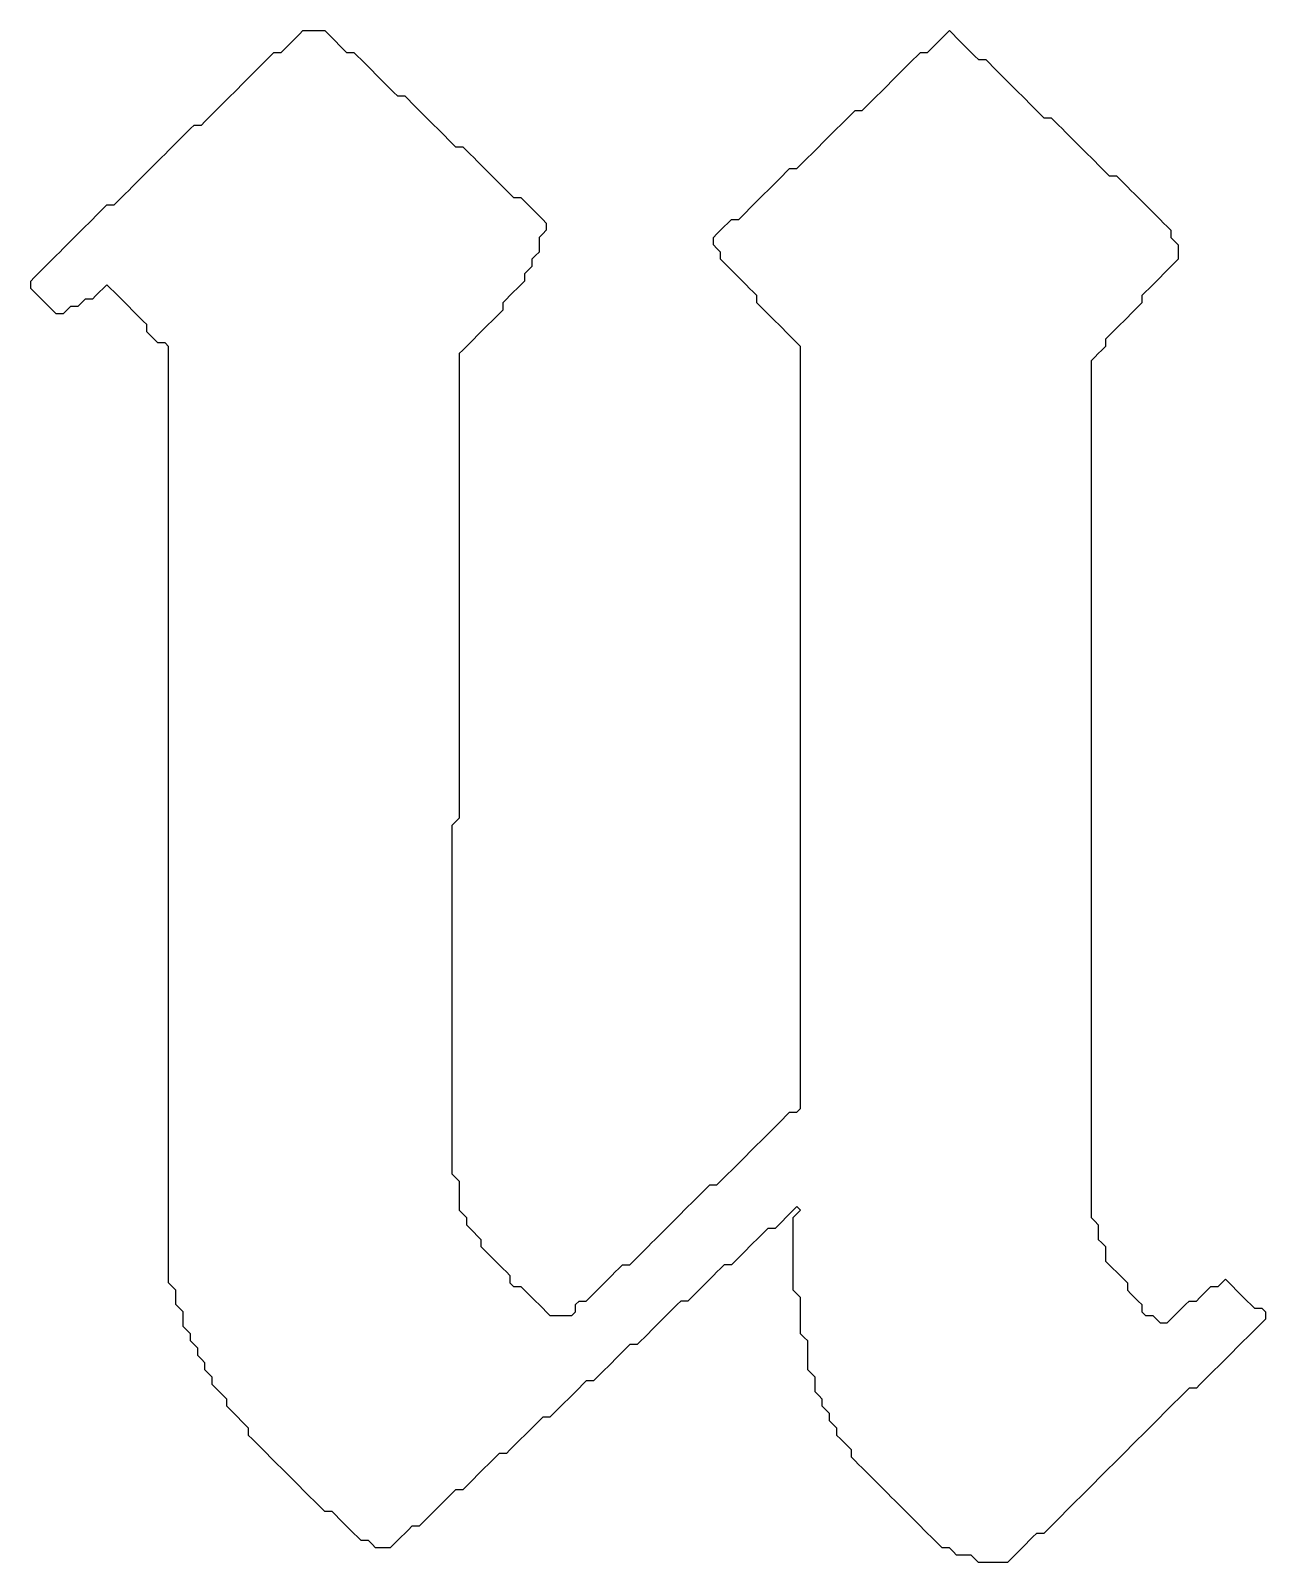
# Model space of a CAD drawing. Header units: metres. Extents: x -0.57 to 0.57, y -0.5 to 0.5.
# Drawn here: x -0.1496 to 0.053, y 0.1508 to 0.4023 of the extents above; entities that cross this region are included whole.
import ezdxf

# ---------------------------------------------------------------- set-up
doc = ezdxf.new("R2010")
doc.units = ezdxf.units.M

msp = doc.modelspace()

# ---------------------------------------------------------------- linework, layer by layer
msp.add_lwpolyline([(-0.10489, 0.40226), (-0.10369, 0.40226), (-0.1025, 0.40226), (-0.10131, 0.40226), (-0.10072, 0.40167), (-0.10012, 0.40107), (-0.09952, 0.40048), (-0.09893, 0.39988), (-0.09833, 0.39928), (-0.09774, 0.39869), (-0.09654, 0.39869), (-0.09595, 0.39809), (-0.09535, 0.3975), (-0.09476, 0.3969), (-0.09416, 0.39631), (-0.09356, 0.39571), (-0.09297, 0.39511), (-0.09237, 0.39452), (-0.09178, 0.39392), (-0.09118, 0.39333), (-0.09058, 0.39273), (-0.08999, 0.39213), (-0.08939, 0.39154), (-0.0882, 0.39154), (-0.0876, 0.39094), (-0.08701, 0.39035), (-0.08641, 0.38975), (-0.08582, 0.38915), (-0.08522, 0.38856), (-0.08462, 0.38796), (-0.08403, 0.38737), (-0.08343, 0.38677), (-0.08284, 0.38617), (-0.08224, 0.38558), (-0.08164, 0.38498), (-0.08105, 0.38439), (-0.08045, 0.38379), (-0.07986, 0.38319), (-0.07867, 0.38319), (-0.07807, 0.3826), (-0.07747, 0.382), (-0.07688, 0.38141), (-0.07628, 0.38081), (-0.07569, 0.38021), (-0.07509, 0.37962), (-0.07449, 0.37902), (-0.0739, 0.37843), (-0.0733, 0.37783), (-0.07271, 0.37723), (-0.07211, 0.37664), (-0.07151, 0.37604), (-0.07092, 0.37545), (-0.07032, 0.37485), (-0.06913, 0.37485), (-0.06853, 0.37426), (-0.06794, 0.37366), (-0.06734, 0.37306), (-0.06675, 0.37247), (-0.06615, 0.37187), (-0.06555, 0.37128), (-0.06496, 0.37068), (-0.06496, 0.36949), (-0.06555, 0.36889), (-0.06615, 0.3683), (-0.06615, 0.3671), (-0.06615, 0.36591), (-0.06675, 0.36532), (-0.06734, 0.36472), (-0.06734, 0.36353), (-0.06794, 0.36293), (-0.06853, 0.36234), (-0.06853, 0.36114), (-0.06913, 0.36055), (-0.06973, 0.35995), (-0.07032, 0.35936), (-0.07092, 0.35876), (-0.07151, 0.35816), (-0.07211, 0.35757), (-0.07211, 0.35638), (-0.07271, 0.35578), (-0.0733, 0.35518), (-0.0739, 0.35459), (-0.07449, 0.35399), (-0.07509, 0.3534), (-0.07569, 0.3528), (-0.07628, 0.35221), (-0.07688, 0.35161), (-0.07747, 0.35101), (-0.07807, 0.35042), (-0.07867, 0.34982), (-0.07926, 0.34923), (-0.07926, 0.34803), (-0.07926, 0.34684), (-0.07926, 0.34565), (-0.07926, 0.34446), (-0.07926, 0.34327), (-0.07926, 0.34207), (-0.07926, 0.34088), (-0.07926, 0.33969), (-0.07926, 0.3385), (-0.07926, 0.33731), (-0.07926, 0.33611), (-0.07926, 0.33492), (-0.07926, 0.33373), (-0.07926, 0.33254), (-0.07926, 0.33135), (-0.07926, 0.33015), (-0.07926, 0.32896), (-0.07926, 0.32777), (-0.07926, 0.32658), (-0.07926, 0.32539), (-0.07926, 0.3242), (-0.07926, 0.323), (-0.07926, 0.32181), (-0.07926, 0.32062), (-0.07926, 0.31943), (-0.07926, 0.31824), (-0.07926, 0.31704), (-0.07926, 0.31585), (-0.07926, 0.31466), (-0.07926, 0.31347), (-0.07926, 0.31228), (-0.07926, 0.31108), (-0.07926, 0.30989), (-0.07926, 0.3087), (-0.07926, 0.30751), (-0.07926, 0.30632), (-0.07926, 0.30513), (-0.07926, 0.30393), (-0.07926, 0.30274), (-0.07926, 0.30155), (-0.07926, 0.30036), (-0.07926, 0.29917), (-0.07926, 0.29797), (-0.07926, 0.29678), (-0.07926, 0.29559), (-0.07926, 0.2944), (-0.07926, 0.29321), (-0.07926, 0.29201), (-0.07926, 0.29082), (-0.07926, 0.28963), (-0.07926, 0.28844), (-0.07926, 0.28725), (-0.07926, 0.28605), (-0.07926, 0.28486), (-0.07926, 0.28367), (-0.07926, 0.28248), (-0.07926, 0.28129), (-0.07926, 0.2801), (-0.07926, 0.2789), (-0.07926, 0.27771), (-0.07926, 0.27652), (-0.07926, 0.27533), (-0.07926, 0.27414), (-0.07926, 0.27294), (-0.07986, 0.27235), (-0.08045, 0.27175), (-0.08045, 0.27056), (-0.08045, 0.26937), (-0.08045, 0.26818), (-0.08045, 0.26698), (-0.08045, 0.26579), (-0.08045, 0.2646), (-0.08045, 0.26341), (-0.08045, 0.26222), (-0.08045, 0.26103), (-0.08045, 0.25983), (-0.08045, 0.25864), (-0.08045, 0.25745), (-0.08045, 0.25626), (-0.08045, 0.25507), (-0.08045, 0.25387), (-0.08045, 0.25268), (-0.08045, 0.25149), (-0.08045, 0.2503), (-0.08045, 0.24911), (-0.08045, 0.24791), (-0.08045, 0.24672), (-0.08045, 0.24553), (-0.08045, 0.24434), (-0.08045, 0.24315), (-0.08045, 0.24195), (-0.08045, 0.24076), (-0.08045, 0.23957), (-0.08045, 0.23838), (-0.08045, 0.23719), (-0.08045, 0.236), (-0.08045, 0.2348), (-0.08045, 0.23361), (-0.08045, 0.23242), (-0.08045, 0.23123), (-0.08045, 0.23004), (-0.08045, 0.22884), (-0.08045, 0.22765), (-0.08045, 0.22646), (-0.08045, 0.22527), (-0.08045, 0.22408), (-0.08045, 0.22288), (-0.08045, 0.22169), (-0.08045, 0.2205), (-0.08045, 0.21931), (-0.08045, 0.21812), (-0.08045, 0.21692), (-0.08045, 0.21573), (-0.08045, 0.21454), (-0.07986, 0.21395), (-0.07926, 0.21335), (-0.07926, 0.21216), (-0.07926, 0.21097), (-0.07926, 0.20977), (-0.07926, 0.20858), (-0.07867, 0.20799), (-0.07807, 0.20739), (-0.07807, 0.2062), (-0.07747, 0.2056), (-0.07688, 0.20501), (-0.07628, 0.20441), (-0.07569, 0.20381), (-0.07569, 0.20262), (-0.07509, 0.20203), (-0.07449, 0.20143), (-0.0739, 0.20083), (-0.0733, 0.20024), (-0.07271, 0.19964), (-0.07211, 0.19905), (-0.07151, 0.19845), (-0.07092, 0.19785), (-0.07092, 0.19666), (-0.07032, 0.19607), (-0.06913, 0.19607), (-0.06853, 0.19547), (-0.06794, 0.19487), (-0.06734, 0.19428), (-0.06675, 0.19368), (-0.06615, 0.19309), (-0.06555, 0.19249), (-0.06496, 0.1919), (-0.06436, 0.1913), (-0.06317, 0.1913), (-0.06198, 0.1913), (-0.06079, 0.1913), (-0.06019, 0.1919), (-0.06019, 0.19309), (-0.05959, 0.19368), (-0.0584, 0.19368), (-0.05781, 0.19428), (-0.05721, 0.19487), (-0.05662, 0.19547), (-0.05602, 0.19607), (-0.05542, 0.19666), (-0.05483, 0.19726), (-0.05423, 0.19785), (-0.05364, 0.19845), (-0.05304, 0.19905), (-0.05244, 0.19964), (-0.05125, 0.19964), (-0.05066, 0.20024), (-0.05006, 0.20083), (-0.04946, 0.20143), (-0.04887, 0.20203), (-0.04827, 0.20262), (-0.04768, 0.20322), (-0.04708, 0.20381), (-0.04648, 0.20441), (-0.04589, 0.20501), (-0.04529, 0.2056), (-0.0447, 0.2062), (-0.0441, 0.20679), (-0.0435, 0.20739), (-0.04291, 0.20799), (-0.04231, 0.20858), (-0.04172, 0.20918), (-0.04112, 0.20977), (-0.04052, 0.21037), (-0.03993, 0.21097), (-0.03933, 0.21156), (-0.03874, 0.21216), (-0.03814, 0.21275), (-0.03695, 0.21275), (-0.03635, 0.21335), (-0.03576, 0.21395), (-0.03516, 0.21454), (-0.03456, 0.21514), (-0.03397, 0.21573), (-0.03337, 0.21633), (-0.03278, 0.21692), (-0.03218, 0.21752), (-0.03159, 0.21812), (-0.03099, 0.21871), (-0.03039, 0.21931), (-0.0298, 0.2199), (-0.0292, 0.2205), (-0.02861, 0.2211), (-0.02801, 0.22169), (-0.02741, 0.22229), (-0.02682, 0.22288), (-0.02622, 0.22348), (-0.02563, 0.22408), (-0.02503, 0.22467), (-0.02384, 0.22467), (-0.02324, 0.22527), (-0.02324, 0.22646), (-0.02324, 0.22765), (-0.02324, 0.22884), (-0.02324, 0.23004), (-0.02324, 0.23123), (-0.02324, 0.23242), (-0.02324, 0.23361), (-0.02324, 0.2348), (-0.02324, 0.236), (-0.02324, 0.23719), (-0.02324, 0.23838), (-0.02324, 0.23957), (-0.02324, 0.24076), (-0.02324, 0.24195), (-0.02324, 0.24315), (-0.02324, 0.24434), (-0.02324, 0.24553), (-0.02324, 0.24672), (-0.02324, 0.24791), (-0.02324, 0.24911), (-0.02324, 0.2503), (-0.02324, 0.25149), (-0.02324, 0.25268), (-0.02324, 0.25387), (-0.02324, 0.25507), (-0.02324, 0.25626), (-0.02324, 0.25745), (-0.02324, 0.25864), (-0.02324, 0.25983), (-0.02324, 0.26103), (-0.02324, 0.26222), (-0.02324, 0.26341), (-0.02324, 0.2646), (-0.02324, 0.26579), (-0.02324, 0.26698), (-0.02324, 0.26818), (-0.02324, 0.26937), (-0.02324, 0.27056), (-0.02324, 0.27175), (-0.02324, 0.27294), (-0.02324, 0.27414), (-0.02324, 0.27533), (-0.02324, 0.27652), (-0.02324, 0.27771), (-0.02324, 0.2789), (-0.02324, 0.2801), (-0.02324, 0.28129), (-0.02324, 0.28248), (-0.02324, 0.28367), (-0.02324, 0.28486), (-0.02324, 0.28605), (-0.02324, 0.28725), (-0.02324, 0.28844), (-0.02324, 0.28963), (-0.02324, 0.29082), (-0.02324, 0.29201), (-0.02324, 0.29321), (-0.02324, 0.2944), (-0.02324, 0.29559), (-0.02324, 0.29678), (-0.02324, 0.29797), (-0.02324, 0.29917), (-0.02324, 0.30036), (-0.02324, 0.30155), (-0.02324, 0.30274), (-0.02324, 0.30393), (-0.02324, 0.30513), (-0.02324, 0.30632), (-0.02324, 0.30751), (-0.02324, 0.3087), (-0.02324, 0.30989), (-0.02324, 0.31108), (-0.02324, 0.31228), (-0.02324, 0.31347), (-0.02324, 0.31466), (-0.02324, 0.31585), (-0.02324, 0.31704), (-0.02324, 0.31824), (-0.02324, 0.31943), (-0.02324, 0.32062), (-0.02324, 0.32181), (-0.02324, 0.323), (-0.02324, 0.3242), (-0.02324, 0.32539), (-0.02324, 0.32658), (-0.02324, 0.32777), (-0.02324, 0.32896), (-0.02324, 0.33015), (-0.02324, 0.33135), (-0.02324, 0.33254), (-0.02324, 0.33373), (-0.02324, 0.33492), (-0.02324, 0.33611), (-0.02324, 0.33731), (-0.02324, 0.3385), (-0.02324, 0.33969), (-0.02324, 0.34088), (-0.02324, 0.34207), (-0.02324, 0.34327), (-0.02324, 0.34446), (-0.02324, 0.34565), (-0.02324, 0.34684), (-0.02324, 0.34803), (-0.02324, 0.34923), (-0.02324, 0.35042), (-0.02384, 0.35101), (-0.02443, 0.35161), (-0.02503, 0.35221), (-0.02563, 0.3528), (-0.02622, 0.3534), (-0.02682, 0.35399), (-0.02741, 0.35459), (-0.02801, 0.35518), (-0.02861, 0.35578), (-0.0292, 0.35638), (-0.0298, 0.35697), (-0.03039, 0.35757), (-0.03039, 0.35876), (-0.03099, 0.35936), (-0.03159, 0.35995), (-0.03218, 0.36055), (-0.03278, 0.36114), (-0.03337, 0.36174), (-0.03397, 0.36234), (-0.03456, 0.36293), (-0.03516, 0.36353), (-0.03576, 0.36412), (-0.03635, 0.36472), (-0.03635, 0.36591), (-0.03695, 0.36651), (-0.03754, 0.3671), (-0.03754, 0.3683), (-0.03695, 0.36889), (-0.03635, 0.36949), (-0.03576, 0.37008), (-0.03516, 0.37068), (-0.03456, 0.37128), (-0.03337, 0.37128), (-0.03278, 0.37187), (-0.03218, 0.37247), (-0.03159, 0.37306), (-0.03099, 0.37366), (-0.03039, 0.37426), (-0.0298, 0.37485), (-0.0292, 0.37545), (-0.02861, 0.37604), (-0.02801, 0.37664), (-0.02741, 0.37723), (-0.02682, 0.37783), (-0.02622, 0.37843), (-0.02563, 0.37902), (-0.02503, 0.37962), (-0.02384, 0.37962), (-0.02324, 0.38021), (-0.02265, 0.38081), (-0.02205, 0.38141), (-0.02145, 0.382), (-0.02086, 0.3826), (-0.02026, 0.38319), (-0.01967, 0.38379), (-0.01907, 0.38439), (-0.01847, 0.38498), (-0.01788, 0.38558), (-0.01728, 0.38617), (-0.01669, 0.38677), (-0.01609, 0.38737), (-0.01549, 0.38796), (-0.0149, 0.38856), (-0.0143, 0.38915), (-0.01311, 0.38915), (-0.01251, 0.38975), (-0.01192, 0.39035), (-0.01132, 0.39094), (-0.01073, 0.39154), (-0.01013, 0.39213), (-0.00954, 0.39273), (-0.00894, 0.39333), (-0.00834, 0.39392), (-0.00775, 0.39452), (-0.00715, 0.39511), (-0.00656, 0.39571), (-0.00596, 0.39631), (-0.00536, 0.3969), (-0.00477, 0.3975), (-0.00417, 0.39809), (-0.00358, 0.39869), (-0.00238, 0.39869), (-0.00179, 0.39928), (-0.00119, 0.39988), (-0.0006, 0.40048), (0, 0.40107), (0.0006, 0.40167), (0.00119, 0.40226), (0.00179, 0.40167), (0.00238, 0.40107), (0.00298, 0.40048), (0.00358, 0.39988), (0.00417, 0.39928), (0.00477, 0.39869), (0.00536, 0.39809), (0.00596, 0.3975), (0.00715, 0.3975), (0.00775, 0.3969), (0.00834, 0.39631), (0.00894, 0.39571), (0.00954, 0.39511), (0.01013, 0.39452), (0.01073, 0.39392), (0.01132, 0.39333), (0.01192, 0.39273), (0.01251, 0.39213), (0.01311, 0.39154), (0.01371, 0.39094), (0.0143, 0.39035), (0.0149, 0.38975), (0.01549, 0.38915), (0.01609, 0.38856), (0.01669, 0.38796), (0.01788, 0.38796), (0.01847, 0.38737), (0.01907, 0.38677), (0.01967, 0.38617), (0.02026, 0.38558), (0.02086, 0.38498), (0.02145, 0.38439), (0.02205, 0.38379), (0.02265, 0.38319), (0.02324, 0.3826), (0.02384, 0.382), (0.02443, 0.38141), (0.02503, 0.38081), (0.02563, 0.38021), (0.02622, 0.37962), (0.02682, 0.37902), (0.02741, 0.37843), (0.02861, 0.37843), (0.0292, 0.37783), (0.0298, 0.37723), (0.03039, 0.37664), (0.03099, 0.37604), (0.03159, 0.37545), (0.03218, 0.37485), (0.03278, 0.37426), (0.03337, 0.37366), (0.03397, 0.37306), (0.03456, 0.37247), (0.03516, 0.37187), (0.03576, 0.37128), (0.03635, 0.37068), (0.03695, 0.37008), (0.03754, 0.36949), (0.03754, 0.3683), (0.03814, 0.3677), (0.03874, 0.3671), (0.03874, 0.36591), (0.03874, 0.36472), (0.03814, 0.36412), (0.03754, 0.36353), (0.03695, 0.36293), (0.03635, 0.36234), (0.03576, 0.36174), (0.03516, 0.36114), (0.03456, 0.36055), (0.03397, 0.35995), (0.03337, 0.35936), (0.03278, 0.35876), (0.03278, 0.35757), (0.03218, 0.35697), (0.03159, 0.35638), (0.03099, 0.35578), (0.03039, 0.35518), (0.0298, 0.35459), (0.0292, 0.35399), (0.02861, 0.3534), (0.02801, 0.3528), (0.02741, 0.35221), (0.02682, 0.35161), (0.02682, 0.35042), (0.02622, 0.34982), (0.02563, 0.34923), (0.02503, 0.34863), (0.02443, 0.34803), (0.02443, 0.34684), (0.02443, 0.34565), (0.02443, 0.34446), (0.02443, 0.34327), (0.02443, 0.34207), (0.02443, 0.34088), (0.02443, 0.33969), (0.02443, 0.3385), (0.02443, 0.33731), (0.02443, 0.33611), (0.02443, 0.33492), (0.02443, 0.33373), (0.02443, 0.33254), (0.02443, 0.33135), (0.02443, 0.33015), (0.02443, 0.32896), (0.02443, 0.32777), (0.02443, 0.32658), (0.02443, 0.32539), (0.02443, 0.3242), (0.02443, 0.323), (0.02443, 0.32181), (0.02443, 0.32062), (0.02443, 0.31943), (0.02443, 0.31824), (0.02443, 0.31704), (0.02443, 0.31585), (0.02443, 0.31466), (0.02443, 0.31347), (0.02443, 0.31228), (0.02443, 0.31108), (0.02443, 0.30989), (0.02443, 0.3087), (0.02443, 0.30751), (0.02443, 0.30632), (0.02443, 0.30513), (0.02443, 0.30393), (0.02443, 0.30274), (0.02443, 0.30155), (0.02443, 0.30036), (0.02443, 0.29917), (0.02443, 0.29797), (0.02443, 0.29678), (0.02443, 0.29559), (0.02443, 0.2944), (0.02443, 0.29321), (0.02443, 0.29201), (0.02443, 0.29082), (0.02443, 0.28963), (0.02443, 0.28844), (0.02443, 0.28725), (0.02443, 0.28605), (0.02443, 0.28486), (0.02443, 0.28367), (0.02443, 0.28248), (0.02443, 0.28129), (0.02443, 0.2801), (0.02443, 0.2789), (0.02443, 0.27771), (0.02443, 0.27652), (0.02443, 0.27533), (0.02443, 0.27414), (0.02443, 0.27294), (0.02443, 0.27175), (0.02443, 0.27056), (0.02443, 0.26937), (0.02443, 0.26818), (0.02443, 0.26698), (0.02443, 0.26579), (0.02443, 0.2646), (0.02443, 0.26341), (0.02443, 0.26222), (0.02443, 0.26103), (0.02443, 0.25983), (0.02443, 0.25864), (0.02443, 0.25745), (0.02443, 0.25626), (0.02443, 0.25507), (0.02443, 0.25387), (0.02443, 0.25268), (0.02443, 0.25149), (0.02443, 0.2503), (0.02443, 0.24911), (0.02443, 0.24791), (0.02443, 0.24672), (0.02443, 0.24553), (0.02443, 0.24434), (0.02443, 0.24315), (0.02443, 0.24195), (0.02443, 0.24076), (0.02443, 0.23957), (0.02443, 0.23838), (0.02443, 0.23719), (0.02443, 0.236), (0.02443, 0.2348), (0.02443, 0.23361), (0.02443, 0.23242), (0.02443, 0.23123), (0.02443, 0.23004), (0.02443, 0.22884), (0.02443, 0.22765), (0.02443, 0.22646), (0.02443, 0.22527), (0.02443, 0.22408), (0.02443, 0.22288), (0.02443, 0.22169), (0.02443, 0.2205), (0.02443, 0.21931), (0.02443, 0.21812), (0.02443, 0.21692), (0.02443, 0.21573), (0.02443, 0.21454), (0.02443, 0.21335), (0.02443, 0.21216), (0.02443, 0.21097), (0.02443, 0.20977), (0.02443, 0.20858), (0.02443, 0.20739), (0.02503, 0.20679), (0.02563, 0.2062), (0.02563, 0.20501), (0.02563, 0.20381), (0.02622, 0.20322), (0.02682, 0.20262), (0.02682, 0.20143), (0.02682, 0.20024), (0.02741, 0.19964), (0.02801, 0.19905), (0.02861, 0.19845), (0.0292, 0.19785), (0.0298, 0.19726), (0.03039, 0.19666), (0.03039, 0.19547), (0.03099, 0.19487), (0.03159, 0.19428), (0.03218, 0.19368), (0.03278, 0.19309), (0.03278, 0.1919), (0.03337, 0.1913), (0.03456, 0.1913), (0.03516, 0.1907), (0.03576, 0.19011), (0.03695, 0.19011), (0.03754, 0.1907), (0.03814, 0.1913), (0.03874, 0.1919), (0.03933, 0.19249), (0.03993, 0.19309), (0.04052, 0.19368), (0.04172, 0.19368), (0.04231, 0.19428), (0.04291, 0.19487), (0.0435, 0.19547), (0.0441, 0.19607), (0.04529, 0.19607), (0.04589, 0.19666), (0.04648, 0.19726), (0.04708, 0.19666), (0.04768, 0.19607), (0.04827, 0.19547), (0.04887, 0.19487), (0.04946, 0.19428), (0.05006, 0.19368), (0.05066, 0.19309), (0.05125, 0.19249), (0.05244, 0.19249), (0.05304, 0.1919), (0.05304, 0.1907), (0.05244, 0.19011), (0.05185, 0.18951), (0.05125, 0.18892), (0.05066, 0.18832), (0.05006, 0.18772), (0.04946, 0.18713), (0.04887, 0.18653), (0.04827, 0.18594), (0.04768, 0.18534), (0.04708, 0.18474), (0.04648, 0.18415), (0.04589, 0.18355), (0.04529, 0.18296), (0.0447, 0.18236), (0.0441, 0.18176), (0.0435, 0.18117), (0.04291, 0.18057), (0.04231, 0.17998), (0.04172, 0.17938), (0.04052, 0.17938), (0.03993, 0.17878), (0.03933, 0.17819), (0.03874, 0.17759), (0.03814, 0.177), (0.03754, 0.1764), (0.03695, 0.1758), (0.03635, 0.17521), (0.03576, 0.17461), (0.03516, 0.17402), (0.03456, 0.17342), (0.03397, 0.17282), (0.03337, 0.17223), (0.03278, 0.17163), (0.03218, 0.17104), (0.03159, 0.17044), (0.03099, 0.16985), (0.03039, 0.16925), (0.0298, 0.16865), (0.0292, 0.16806), (0.02861, 0.16746), (0.02801, 0.16687), (0.02741, 0.16627), (0.02682, 0.16567), (0.02622, 0.16508), (0.02563, 0.16448), (0.02503, 0.16389), (0.02443, 0.16329), (0.02384, 0.16269), (0.02324, 0.1621), (0.02265, 0.1615), (0.02205, 0.16091), (0.02145, 0.16031), (0.02086, 0.15971), (0.02026, 0.15912), (0.01967, 0.15852), (0.01907, 0.15793), (0.01847, 0.15733), (0.01788, 0.15673), (0.01728, 0.15614), (0.01669, 0.15554), (0.01549, 0.15554), (0.0149, 0.15495), (0.0143, 0.15435), (0.01371, 0.15375), (0.01311, 0.15316), (0.01251, 0.15256), (0.01192, 0.15197), (0.01132, 0.15137), (0.01073, 0.15077), (0.00954, 0.15077), (0.00834, 0.15077), (0.00715, 0.15077), (0.00596, 0.15077), (0.00536, 0.15137), (0.00477, 0.15197), (0.00358, 0.15197), (0.00238, 0.15197), (0.00179, 0.15256), (0.00119, 0.15316), (0, 0.15316), (-0.0006, 0.15375), (-0.00119, 0.15435), (-0.00179, 0.15495), (-0.00238, 0.15554), (-0.00298, 0.15614), (-0.00358, 0.15673), (-0.00417, 0.15733), (-0.00477, 0.15793), (-0.00536, 0.15852), (-0.00596, 0.15912), (-0.00656, 0.15971), (-0.00715, 0.16031), (-0.00775, 0.16091), (-0.00834, 0.1615), (-0.00894, 0.1621), (-0.00954, 0.16269), (-0.01013, 0.16329), (-0.01073, 0.16389), (-0.01132, 0.16448), (-0.01192, 0.16508), (-0.01251, 0.16567), (-0.01311, 0.16627), (-0.01371, 0.16687), (-0.0143, 0.16746), (-0.0149, 0.16806), (-0.0149, 0.16925), (-0.01549, 0.16985), (-0.01609, 0.17044), (-0.01669, 0.17104), (-0.01728, 0.17163), (-0.01728, 0.17282), (-0.01788, 0.17342), (-0.01847, 0.17402), (-0.01847, 0.17521), (-0.01907, 0.1758), (-0.01967, 0.1764), (-0.01967, 0.17759), (-0.02026, 0.17819), (-0.02086, 0.17878), (-0.02086, 0.17998), (-0.02086, 0.18117), (-0.02145, 0.18176), (-0.02205, 0.18236), (-0.02205, 0.18355), (-0.02205, 0.18474), (-0.02205, 0.18594), (-0.02205, 0.18713), (-0.02265, 0.18772), (-0.02324, 0.18832), (-0.02324, 0.18951), (-0.02324, 0.1907), (-0.02324, 0.1919), (-0.02324, 0.19309), (-0.02324, 0.19428), (-0.02384, 0.19487), (-0.02443, 0.19547), (-0.02443, 0.19666), (-0.02443, 0.19785), (-0.02443, 0.19905), (-0.02443, 0.20024), (-0.02443, 0.20143), (-0.02443, 0.20262), (-0.02443, 0.20381), (-0.02443, 0.20501), (-0.02443, 0.2062), (-0.02443, 0.20739), (-0.02384, 0.20799), (-0.02324, 0.20858), (-0.02384, 0.20918), (-0.02443, 0.20858), (-0.02503, 0.20799), (-0.02563, 0.20739), (-0.02622, 0.20679), (-0.02682, 0.2062), (-0.02741, 0.2056), (-0.02861, 0.2056), (-0.0292, 0.20501), (-0.0298, 0.20441), (-0.03039, 0.20381), (-0.03099, 0.20322), (-0.03159, 0.20262), (-0.03218, 0.20203), (-0.03278, 0.20143), (-0.03337, 0.20083), (-0.03397, 0.20024), (-0.03456, 0.19964), (-0.03576, 0.19964), (-0.03635, 0.19905), (-0.03695, 0.19845), (-0.03754, 0.19785), (-0.03814, 0.19726), (-0.03874, 0.19666), (-0.03933, 0.19607), (-0.03993, 0.19547), (-0.04052, 0.19487), (-0.04112, 0.19428), (-0.04172, 0.19368), (-0.04291, 0.19368), (-0.0435, 0.19309), (-0.0441, 0.19249), (-0.0447, 0.1919), (-0.04529, 0.1913), (-0.04589, 0.1907), (-0.04648, 0.19011), (-0.04708, 0.18951), (-0.04768, 0.18892), (-0.04827, 0.18832), (-0.04887, 0.18772), (-0.04946, 0.18713), (-0.05006, 0.18653), (-0.05125, 0.18653), (-0.05185, 0.18594), (-0.05244, 0.18534), (-0.05304, 0.18474), (-0.05364, 0.18415), (-0.05423, 0.18355), (-0.05483, 0.18296), (-0.05542, 0.18236), (-0.05602, 0.18176), (-0.05662, 0.18117), (-0.05721, 0.18057), (-0.0584, 0.18057), (-0.059, 0.17998), (-0.05959, 0.17938), (-0.06019, 0.17878), (-0.06079, 0.17819), (-0.06138, 0.17759), (-0.06198, 0.177), (-0.06257, 0.1764), (-0.06317, 0.1758), (-0.06377, 0.17521), (-0.06436, 0.17461), (-0.06555, 0.17461), (-0.06615, 0.17402), (-0.06675, 0.17342), (-0.06734, 0.17282), (-0.06794, 0.17223), (-0.06853, 0.17163), (-0.06913, 0.17104), (-0.06973, 0.17044), (-0.07032, 0.16985), (-0.07092, 0.16925), (-0.07151, 0.16865), (-0.07271, 0.16865), (-0.0733, 0.16806), (-0.0739, 0.16746), (-0.07449, 0.16687), (-0.07509, 0.16627), (-0.07569, 0.16567), (-0.07628, 0.16508), (-0.07688, 0.16448), (-0.07747, 0.16389), (-0.07807, 0.16329), (-0.07867, 0.16269), (-0.07986, 0.16269), (-0.08045, 0.1621), (-0.08105, 0.1615), (-0.08164, 0.16091), (-0.08224, 0.16031), (-0.08284, 0.15971), (-0.08343, 0.15912), (-0.08403, 0.15852), (-0.08462, 0.15793), (-0.08522, 0.15733), (-0.08582, 0.15673), (-0.08701, 0.15673), (-0.0876, 0.15614), (-0.0882, 0.15554), (-0.0888, 0.15495), (-0.08939, 0.15435), (-0.08999, 0.15375), (-0.09058, 0.15316), (-0.09178, 0.15316), (-0.09297, 0.15316), (-0.09356, 0.15375), (-0.09416, 0.15435), (-0.09535, 0.15435), (-0.09595, 0.15495), (-0.09654, 0.15554), (-0.09714, 0.15614), (-0.09774, 0.15673), (-0.09833, 0.15733), (-0.09893, 0.15793), (-0.09952, 0.15852), (-0.10012, 0.15912), (-0.10131, 0.15912), (-0.10191, 0.15971), (-0.1025, 0.16031), (-0.1031, 0.16091), (-0.10369, 0.1615), (-0.10429, 0.1621), (-0.10489, 0.16269), (-0.10548, 0.16329), (-0.10608, 0.16389), (-0.10667, 0.16448), (-0.10727, 0.16508), (-0.10787, 0.16567), (-0.10846, 0.16627), (-0.10906, 0.16687), (-0.10965, 0.16746), (-0.11025, 0.16806), (-0.11085, 0.16865), (-0.11144, 0.16925), (-0.11204, 0.16985), (-0.11263, 0.17044), (-0.11323, 0.17104), (-0.11383, 0.17163), (-0.11383, 0.17282), (-0.11442, 0.17342), (-0.11502, 0.17402), (-0.11561, 0.17461), (-0.11621, 0.17521), (-0.11681, 0.1758), (-0.1174, 0.1764), (-0.1174, 0.17759), (-0.118, 0.17819), (-0.11859, 0.17878), (-0.11919, 0.17938), (-0.11979, 0.17998), (-0.11979, 0.18117), (-0.12038, 0.18176), (-0.12098, 0.18236), (-0.12098, 0.18355), (-0.12157, 0.18415), (-0.12217, 0.18474), (-0.12217, 0.18594), (-0.12277, 0.18653), (-0.12336, 0.18713), (-0.12336, 0.18832), (-0.12396, 0.18892), (-0.12455, 0.18951), (-0.12455, 0.1907), (-0.12455, 0.1919), (-0.12515, 0.19249), (-0.12574, 0.19309), (-0.12574, 0.19428), (-0.12574, 0.19547), (-0.12634, 0.19607), (-0.12694, 0.19666), (-0.12694, 0.19785), (-0.12694, 0.19905), (-0.12694, 0.20024), (-0.12694, 0.20143), (-0.12694, 0.20262), (-0.12694, 0.20381), (-0.12694, 0.20501), (-0.12694, 0.2062), (-0.12694, 0.20739), (-0.12694, 0.20858), (-0.12694, 0.20977), (-0.12694, 0.21097), (-0.12694, 0.21216), (-0.12694, 0.21335), (-0.12694, 0.21454), (-0.12694, 0.21573), (-0.12694, 0.21692), (-0.12694, 0.21812), (-0.12694, 0.21931), (-0.12694, 0.2205), (-0.12694, 0.22169), (-0.12694, 0.22288), (-0.12694, 0.22408), (-0.12694, 0.22527), (-0.12694, 0.22646), (-0.12694, 0.22765), (-0.12694, 0.22884), (-0.12694, 0.23004), (-0.12694, 0.23123), (-0.12694, 0.23242), (-0.12694, 0.23361), (-0.12694, 0.2348), (-0.12694, 0.236), (-0.12694, 0.23719), (-0.12694, 0.23838), (-0.12694, 0.23957), (-0.12694, 0.24076), (-0.12694, 0.24195), (-0.12694, 0.24315), (-0.12694, 0.24434), (-0.12694, 0.24553), (-0.12694, 0.24672), (-0.12694, 0.24791), (-0.12694, 0.24911), (-0.12694, 0.2503), (-0.12694, 0.25149), (-0.12694, 0.25268), (-0.12694, 0.25387), (-0.12694, 0.25507), (-0.12694, 0.25626), (-0.12694, 0.25745), (-0.12694, 0.25864), (-0.12694, 0.25983), (-0.12694, 0.26103), (-0.12694, 0.26222), (-0.12694, 0.26341), (-0.12694, 0.2646), (-0.12694, 0.26579), (-0.12694, 0.26698), (-0.12694, 0.26818), (-0.12694, 0.26937), (-0.12694, 0.27056), (-0.12694, 0.27175), (-0.12694, 0.27294), (-0.12694, 0.27414), (-0.12694, 0.27533), (-0.12694, 0.27652), (-0.12694, 0.27771), (-0.12694, 0.2789), (-0.12694, 0.2801), (-0.12694, 0.28129), (-0.12694, 0.28248), (-0.12694, 0.28367), (-0.12694, 0.28486), (-0.12694, 0.28605), (-0.12694, 0.28725), (-0.12694, 0.28844), (-0.12694, 0.28963), (-0.12694, 0.29082), (-0.12694, 0.29201), (-0.12694, 0.29321), (-0.12694, 0.2944), (-0.12694, 0.29559), (-0.12694, 0.29678), (-0.12694, 0.29797), (-0.12694, 0.29917), (-0.12694, 0.30036), (-0.12694, 0.30155), (-0.12694, 0.30274), (-0.12694, 0.30393), (-0.12694, 0.30513), (-0.12694, 0.30632), (-0.12694, 0.30751), (-0.12694, 0.3087), (-0.12694, 0.30989), (-0.12694, 0.31108), (-0.12694, 0.31228), (-0.12694, 0.31347), (-0.12694, 0.31466), (-0.12694, 0.31585), (-0.12694, 0.31704), (-0.12694, 0.31824), (-0.12694, 0.31943), (-0.12694, 0.32062), (-0.12694, 0.32181), (-0.12694, 0.323), (-0.12694, 0.3242), (-0.12694, 0.32539), (-0.12694, 0.32658), (-0.12694, 0.32777), (-0.12694, 0.32896), (-0.12694, 0.33015), (-0.12694, 0.33135), (-0.12694, 0.33254), (-0.12694, 0.33373), (-0.12694, 0.33492), (-0.12694, 0.33611), (-0.12694, 0.33731), (-0.12694, 0.3385), (-0.12694, 0.33969), (-0.12694, 0.34088), (-0.12694, 0.34207), (-0.12694, 0.34327), (-0.12694, 0.34446), (-0.12694, 0.34565), (-0.12694, 0.34684), (-0.12694, 0.34803), (-0.12694, 0.34923), (-0.12694, 0.35042), (-0.12753, 0.35101), (-0.12872, 0.35101), (-0.12932, 0.35161), (-0.12992, 0.35221), (-0.13051, 0.3528), (-0.13051, 0.35399), (-0.13111, 0.35459), (-0.1317, 0.35518), (-0.1323, 0.35578), (-0.1329, 0.35638), (-0.13349, 0.35697), (-0.13409, 0.35757), (-0.13468, 0.35816), (-0.13528, 0.35876), (-0.13588, 0.35936), (-0.13647, 0.35995), (-0.13707, 0.36055), (-0.13766, 0.35995), (-0.13826, 0.35936), (-0.13886, 0.35876), (-0.13945, 0.35816), (-0.14064, 0.35816), (-0.14124, 0.35757), (-0.14184, 0.35697), (-0.14303, 0.35697), (-0.14362, 0.35638), (-0.14422, 0.35578), (-0.14541, 0.35578), (-0.14601, 0.35638), (-0.1466, 0.35697), (-0.1472, 0.35757), (-0.14779, 0.35816), (-0.14839, 0.35876), (-0.14899, 0.35936), (-0.14958, 0.35995), (-0.14958, 0.36114), (-0.14899, 0.36174), (-0.14839, 0.36234), (-0.14779, 0.36293), (-0.1472, 0.36353), (-0.1466, 0.36412), (-0.14601, 0.36472), (-0.14541, 0.36532), (-0.14482, 0.36591), (-0.14422, 0.36651), (-0.14362, 0.3671), (-0.14303, 0.3677), (-0.14243, 0.3683), (-0.14184, 0.36889), (-0.14124, 0.36949), (-0.14064, 0.37008), (-0.14005, 0.37068), (-0.13945, 0.37128), (-0.13886, 0.37187), (-0.13826, 0.37247), (-0.13766, 0.37306), (-0.13707, 0.37366), (-0.13588, 0.37366), (-0.13528, 0.37426), (-0.13468, 0.37485), (-0.13409, 0.37545), (-0.13349, 0.37604), (-0.1329, 0.37664), (-0.1323, 0.37723), (-0.1317, 0.37783), (-0.13111, 0.37843), (-0.13051, 0.37902), (-0.12992, 0.37962), (-0.12932, 0.38021), (-0.12872, 0.38081), (-0.12813, 0.38141), (-0.12753, 0.382), (-0.12694, 0.3826), (-0.12634, 0.38319), (-0.12574, 0.38379), (-0.12515, 0.38439), (-0.12455, 0.38498), (-0.12396, 0.38558), (-0.12336, 0.38617), (-0.12277, 0.38677), (-0.12157, 0.38677), (-0.12098, 0.38737), (-0.12038, 0.38796), (-0.11979, 0.38856), (-0.11919, 0.38915), (-0.11859, 0.38975), (-0.118, 0.39035), (-0.1174, 0.39094), (-0.11681, 0.39154), (-0.11621, 0.39213), (-0.11561, 0.39273), (-0.11502, 0.39333), (-0.11442, 0.39392), (-0.11383, 0.39452), (-0.11323, 0.39511), (-0.11263, 0.39571), (-0.11204, 0.39631), (-0.11144, 0.3969), (-0.11085, 0.3975), (-0.11025, 0.39809), (-0.10965, 0.39869), (-0.10846, 0.39869), (-0.10787, 0.39928), (-0.10727, 0.39988), (-0.10667, 0.40048), (-0.10608, 0.40107), (-0.10548, 0.40167), (-0.10489, 0.40226)], close=True)

doc.saveas('drawing.dxf')
